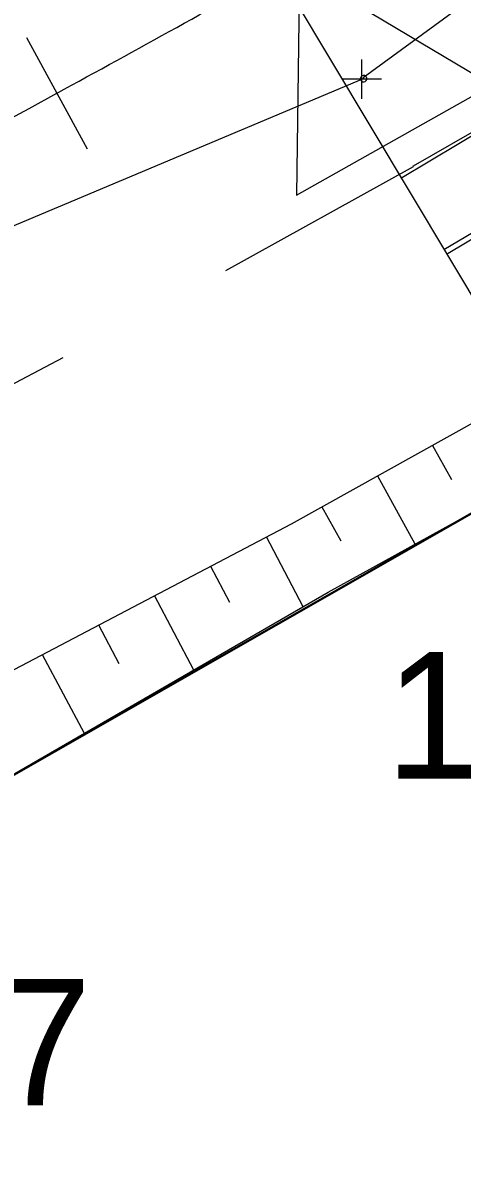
# Model space of a CAD drawing. Header units: metres. Extents: x 536111 to 536507, y 1836388 to 1836665.
# Drawn here: x 536424.01 to 536430.96, y 1836572.76 to 1836590.69 of the extents above; entities that cross this region are included whole.
import ezdxf
from ezdxf.enums import TextEntityAlignment as Align

# ---------------------------------------------------------------- set-up
doc = ezdxf.new("R2010")
doc.units = ezdxf.units.M
doc.header["$MEASUREMENT"] = 0
doc.linetypes.add('DGN Style 2', pattern=[7.2888, 4.37328, -2.91552])
doc.layers.get('0').update_dxf_attribs({"color": 1})
for name, color, linetype, lineweight in [('Level 2', 1, 'Continuous', 0), ('Level 3', 1, 'Continuous', 0), ('Level 37', 1, 'Continuous', 0), ('Level 38', 1, 'Continuous', 0), ('Level 4', 1, 'Continuous', 0), ('Level 43', 1, 'Continuous', 0), ('Level 5', 1, 'Continuous', 0), ('Level 8', 1, 'Continuous', 0), ('Level 9', 1, 'Continuous', 0)]:
    doc.layers.add(name, color=color, linetype=linetype, lineweight=lineweight)
doc.styles.add('Style-CHAR_FAST_FONT', font='CHAR_FAST_FONT.shx')
doc.styles.add('Style-STANDARD', font='STANDARD.shx')

# ---------------------------------------------------------------- blocks, each defined once
blk = doc.blocks.new('DDCT_1')
at = {"color": 0, "linetype": 'Continuous', "lineweight": 0}
for p, q in [((0, -6.2), (0, 6.2)), ((6.2, 0), (-6.2, 0))]:
    blk.add_line(p, q, dxfattribs=at)
blk = doc.blocks.new('BLOCK_')
at = {"color": 0, "linetype": 'ByBlock', "lineweight": 0}
blk.add_point((0, 0), dxfattribs=at)
blk = doc.blocks.new('KH_DIN')
at = {"color": 0, "linetype": 'Continuous', "lineweight": 0, "flags": 128}
blk.add_lwpolyline([(1.08, -1.83), (1.09, 1.71), (-1.99, -0.04)], close=True, dxfattribs=at)
blk.add_lwpolyline([(-0.05, 0, 1), (0.05, 0, 1)], format="xyb", close=True, dxfattribs=at)
at = {"color": 0, "linetype": 'Continuous', "lineweight": 0}
blk.add_blockref('BLOCK_', (0, 0), dxfattribs=at)
at = {"color": 0, "linetype": 'Continuous', "lineweight": 0, "style": 'Style-STANDARD', "flags": 1}
blk.add_attdef('xdata0', text='', height=1, rotation=246.21, dxfattribs=at).set_placement((0, 0), align=Align.TOP_LEFT)
blk.add_attdef('xdata0', text='', height=1, rotation=246.21, dxfattribs=at).set_placement((0, 0), align=Align.TOP_LEFT)

msp = doc.modelspace()

# ---------------------------------------------------------------- linework, layer by layer
at = {"layer": 'Level 2', "color": 7, "linetype": 'Continuous', "lineweight": 0}
for p, q in [((536424.07, 1836590.45), (536425.03, 1836588.69)), ((536430.49, 1836584), (536430.79, 1836583.46)), ((536429.62, 1836583.52), (536430.21, 1836582.44)), ((536428.74, 1836583.03), (536429.04, 1836582.49)), ((536427.86, 1836582.56), (536428.44, 1836581.45)), ((536426.98, 1836582.09), (536427.28, 1836581.52)), ((536426.09, 1836581.63), (536426.71, 1836580.45)), ((536425.21, 1836581.16), (536425.53, 1836580.55)), ((536424.32, 1836580.69), (536424.98, 1836579.45))]:
    msp.add_line(p, q, dxfattribs=at)
at = {"layer": 'Level 2', "color": 7, "linetype": 'Continuous', "lineweight": 0, "flags": 128}
for points in [[(536345.21, 1836545.96), (536347.55, 1836546.95), (536365.98, 1836554.7), (536382.16, 1836561.51), (536402.93, 1836570.42), (536421.37, 1836579.14), (536428.26, 1836582.76), (536432.16, 1836584.93)], [(536345.48, 1836545.33), (536347.81, 1836546.32), (536366.15, 1836554.31), (536382.63, 1836560.4), (536403.43, 1836569.3), (536422.07, 1836577.76), (536428.84, 1836581.68), (536432.77, 1836583.85)]]:
    msp.add_lwpolyline(points, dxfattribs=at)
at = {"layer": 'Level 3', "color": 7, "linetype": 'Continuous', "lineweight": 0}
for p, q in [((536473.35, 1836622.05), (536429.39, 1836589.81)), ((536379.15, 1836568.66), (536429.4, 1836589.8))]:
    msp.add_line(p, q, dxfattribs=at)
at = {"layer": 'Level 3', "color": 7, "linetype": 'Continuous', "lineweight": 0, "flags": 128}
msp.add_lwpolyline([(536423.67, 1836589.09), (536424.11, 1836589.33), (536424.55, 1836589.57), (536424.545, 1836589.566, 0.004338), (536428.337, 1836591.673)], format="xyb", dxfattribs=at)
at = {"layer": 'Level 37', "color": 7, "linetype": 'Continuous', "lineweight": 0}
msp.add_line((536428.12, 1836591.36), (536432.24, 1836584.47), dxfattribs=at)
at = {"layer": 'Level 38', "color": 7, "linetype": 'Continuous', "lineweight": 0}
msp.add_line((536434.01, 1836590.63), (536429.99, 1836588.22), dxfattribs=at)
at = {"layer": 'Level 43', "color": 7, "linetype": 'Continuous', "lineweight": 0}
for p, q in [((536434.11, 1836589.14), (536430.67, 1836587.09)), ((536434.15, 1836589.07), (536430.71, 1836587.02))]:
    msp.add_line(p, q, dxfattribs=at)
at = {"layer": 'Level 5', "color": 7, "linetype": 'Continuous', "lineweight": 30, "flags": 128}
msp.add_lwpolyline([(536422.07, 1836577.76), (536431.96, 1836583.41), (536436.58, 1836578.66)], dxfattribs=at)
at = {"layer": 'Level 8', "color": 7, "linetype": 'DGN Style 2', "lineweight": 0, "flags": 128}
for points in [[(536430.18, 1836588.42), (536430.19, 1836588.42), (536434, 1836590.62), (536443.28, 1836596.35), (536454.19, 1836603.65), (536468.11, 1836613.57), (536475.57, 1836619.03), (536486.67, 1836627.17), (536497.49, 1836635.11)], [(536347.35, 1836551.2), (536364.43, 1836558.39), (536380.61, 1836565.2), (536401.3, 1836574.07), (536419.56, 1836582.71), (536426.34, 1836586.28), (536430.19, 1836588.41)]]:
    msp.add_lwpolyline(points, dxfattribs=at)
at = {"layer": 'Level 9', "color": 7, "linetype": 'Continuous', "lineweight": 0, "flags": 128}
msp.add_lwpolyline([(536345.48, 1836545.33), (536347.81, 1836546.32), (536366.15, 1836554.31), (536382.63, 1836560.4), (536403.43, 1836569.3), (536422.07, 1836577.76), (536428.84, 1836581.68), (536432.77, 1836583.85)], dxfattribs=at)

# ---------------------------------------------------------------- block references
at = {"layer": 'Level 2', "color": 7, "linetype": 'Continuous', "lineweight": 0, "rotation": 299.5479530000007}
msp.add_blockref('KH_DIN', (536429.4, 1836589.8), dxfattribs=at)
at = {"layer": 'Level 2', "color": 7, "linetype": 'Continuous', "lineweight": 0, "xscale": 0.049998, "yscale": 0.049998}
msp.add_blockref('DDCT_1', (536429.37, 1836589.79), dxfattribs=at)

# ---------------------------------------------------------------- texts
at = {"layer": 'Level 4', "color": 1, "linetype": 'Continuous', "lineweight": 0, "style": 'Style-CHAR_FAST_FONT'}
for s, p in [('198', (536431.976, 1836579.73)), ('197', (536422.866, 1836574.56))]:
    msp.add_text(s, height=2, dxfattribs=at).set_placement(p, align=Align.MIDDLE_CENTER)

doc.saveas('drawing.dxf')
